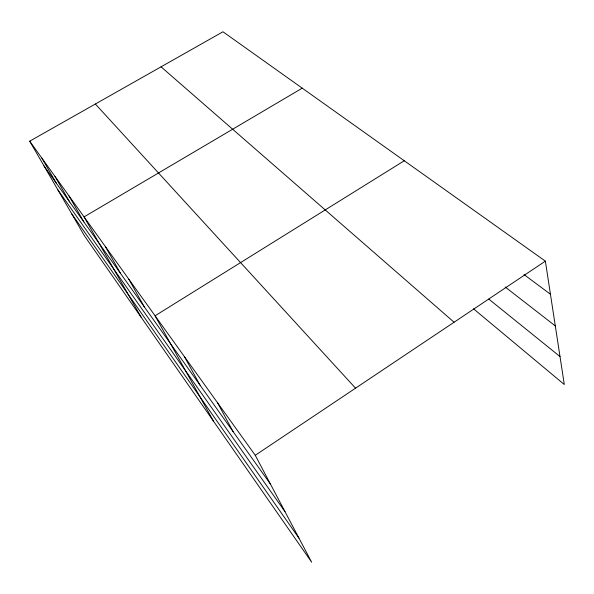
<?xml version="1.0" encoding="UTF-8"?>
<svg xmlns="http://www.w3.org/2000/svg" width="594" height="594" viewBox="0 0 594 594"><rect width="100%" height="100%" fill="white"/><g stroke="black" fill="none" stroke-linecap="round" stroke-linejoin="round"><path stroke-width="0.89" d="M255.257 455.294L545.366 261.137L222.973 31.772L29.7 141.186L84.489 235.863L311.672 562.228L255.257 455.294L29.7 141.186M404.276 160.751L155.079 315.785L213.521 421.228M302.242 88.164L84.066 216.892L141.313 317.493M524.012 274.562L550.445 294.253M505.145 286.969L555.308 325.92M488.773 299.086L560.008 356.548M473.5 308.783L564.3 384.511L545.366 261.137M161.048 66.825L454.076 322.23M95.367 104.009L355.546 388.172M43.971 165.852L270.493 484.177M57.915 189.939L285.001 511.672M71.681 213.729L298.975 538.157M41.914 158.197L56.393 183.308M54.99 176.403L69.661 201.953M69.001 195.916L83.873 221.918M105.324 246.495L120.582 273.5M128.868 279.284L144.29 306.823M184.452 356.69L200.022 385.142M217.59 402.836L233.071 431.586"/></g></svg>
